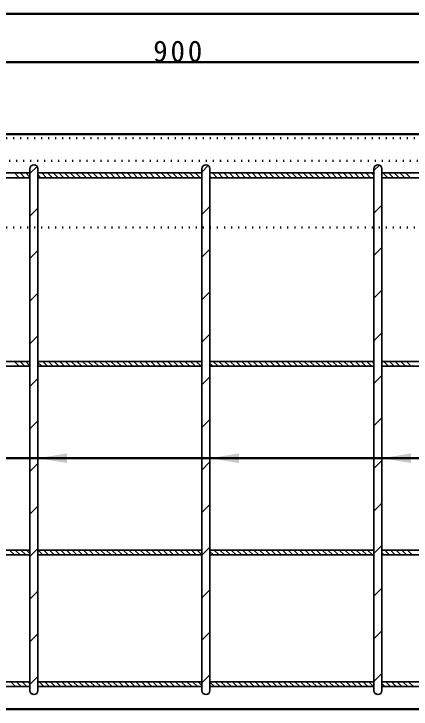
# Model space of a CAD drawing. Units: millimetres, scale not verified. Extents: x -2102 to 2102, y -1485 to 1485.
# Drawn here: x 1130 to 1624, y -596 to 270 of the extents above; entities that cross this region are included whole.
import ezdxf

# ---------------------------------------------------------------- set-up
doc = ezdxf.new("R2010")
doc.units = ezdxf.units.MM
doc.header["$LTSCALE"] = 5
doc.linetypes.add('DOTTED', pattern=[1.75, 0.25, -1.5])
doc.layers.add('0-0_V-nasSTD', color=7, linetype='Continuous', lineweight=35)
doc.layers.add('0-1_0', color=7, linetype='Continuous', lineweight=50)
doc.styles.add('ＭＳ ゴシック', font='')
doc.styles.get('ＭＳ ゴシック').set_extended_font_data('MS Gothic')

msp = doc.modelspace()

# ---------------------------------------------------------------- linework, layer by layer
at = {"layer": '0-0_V-nasSTD', "lineweight": 50}
for p, q in [((-166.5, 119.81), (1833.5, 119.81)), ((1933.5, -283.69), (833.5, -283.69)), ((-166.5, -596.19), (1833.5, -596.19))]:
    msp.add_line(p, q, dxfattribs=at)
at = {"layer": '0-0_V-nasSTD', "linetype": 'DOTTED', "lineweight": 50}
for p, q in [((-166.5, 114.81), (1833.5, 114.81)), ((1833.5, 86.81), (-166.5, 86.81)), ((-166.5, 3.81), (1833.5, 3.81))]:
    msp.add_line(p, q, dxfattribs=at)
at = {"layer": '0-0_V-nasSTD'}
for p, q in [((1149.5, 71.001), (1158.417, 79.918)), ((1363.5, 72.869), (1371.466, 80.835)), ((1577.5, 74.737), (1584.255, 81.492)), ((945.5, 71.81), (1149.5, 71.81)), ((1130.142, 71.81), (1136.142, 65.81)), ((1137.213, 71.81), (1143.213, 65.81)), ((1144.285, 71.81), (1149.5, 66.594)), ((1149.5, 76.81), (1149.5, -573.19)), ((1159.5, 76.81), (1159.5, -573.19)), ((1159.5, 71.81), (1363.5, 71.81)), ((1159.5, 69.584), (1163.274, 65.81)), ((1164.345, 71.81), (1170.345, 65.81)), ((1171.417, 71.81), (1177.417, 65.81)), ((1178.488, 71.81), (1184.488, 65.81)), ((1185.559, 71.81), (1191.559, 65.81)), ((1192.63, 71.81), (1198.63, 65.81)), ((1199.701, 71.81), (1205.701, 65.81)), ((1206.772, 71.81), (1212.772, 65.81)), ((1213.843, 71.81), (1219.843, 65.81)), ((1220.914, 71.81), (1226.914, 65.81)), ((1227.985, 71.81), (1233.985, 65.81)), ((1235.056, 71.81), (1241.056, 65.81)), ((1242.127, 71.81), (1248.127, 65.81)), ((1249.198, 71.81), (1255.198, 65.81)), ((1256.269, 71.81), (1262.269, 65.81)), ((1263.34, 71.81), (1269.34, 65.81)), ((1270.412, 71.81), (1276.412, 65.81)), ((1277.483, 71.81), (1283.483, 65.81)), ((1284.554, 71.81), (1290.554, 65.81)), ((1291.625, 71.81), (1297.625, 65.81)), ((1298.696, 71.81), (1304.696, 65.81)), ((1305.767, 71.81), (1311.767, 65.81)), ((1312.838, 71.81), (1318.838, 65.81)), ((1319.909, 71.81), (1325.909, 65.81)), ((1326.98, 71.81), (1332.98, 65.81)), ((1334.051, 71.81), (1340.051, 65.81)), ((1341.122, 71.81), (1347.122, 65.81)), ((1348.193, 71.81), (1354.193, 65.81)), ((1355.264, 71.81), (1361.264, 65.81)), ((1362.335, 71.81), (1363.5, 70.645)), ((1363.5, 76.81), (1363.5, -573.19)), ((1373.5, 76.81), (1373.5, -573.19)), ((1373.5, 71.81), (1577.5, 71.81)), ((1376.478, 71.81), (1382.478, 65.81)), ((1383.549, 71.81), (1389.549, 65.81)), ((1390.62, 71.81), (1396.62, 65.81)), ((1397.691, 71.81), (1403.691, 65.81)), ((1404.762, 71.81), (1410.762, 65.81)), ((1411.833, 71.81), (1417.833, 65.81)), ((1418.904, 71.81), (1424.904, 65.81)), ((1425.975, 71.81), (1431.975, 65.81)), ((1433.046, 71.81), (1439.046, 65.81)), ((1440.117, 71.81), (1446.117, 65.81)), ((1447.188, 71.81), (1453.188, 65.81)), ((1454.259, 71.81), (1460.259, 65.81)), ((1461.33, 71.81), (1467.33, 65.81)), ((1468.401, 71.81), (1474.401, 65.81)), ((1475.472, 71.81), (1481.472, 65.81)), ((1482.544, 71.81), (1488.544, 65.81)), ((1489.615, 71.81), (1495.615, 65.81)), ((1496.686, 71.81), (1502.686, 65.81)), ((1503.757, 71.81), (1509.757, 65.81)), ((1510.828, 71.81), (1516.828, 65.81)), ((1517.899, 71.81), (1523.899, 65.81)), ((1524.97, 71.81), (1530.97, 65.81)), ((1532.041, 71.81), (1538.041, 65.81)), ((1539.112, 71.81), (1545.112, 65.81)), ((1546.183, 71.81), (1552.183, 65.81)), ((1553.254, 71.81), (1559.254, 65.81)), ((1560.325, 71.81), (1566.325, 65.81)), ((1567.396, 71.81), (1573.396, 65.81)), ((1574.467, 71.81), (1577.5, 68.777)), ((1577.5, 76.81), (1577.5, -573.19)), ((1587.5, 76.81), (1587.5, -573.19)), ((1587.5, 71.81), (1791.5, 71.81)), ((1588.61, 71.81), (1594.61, 65.81)), ((1595.681, 71.81), (1601.681, 65.81)), ((1602.752, 71.81), (1608.752, 65.81)), ((1609.823, 71.81), (1615.823, 65.81)), ((1616.894, 71.81), (1622.894, 65.81)), ((945.5, 65.81), (1149.5, 65.81)), ((1159.5, 65.81), (1363.5, 65.81)), ((1373.5, 67.716), (1375.406, 65.81)), ((1373.5, 65.81), (1577.5, 65.81)), ((1587.5, 65.81), (1791.5, 65.81)), ((1149.5, 17.968), (1159.5, 27.968)), ((1363.5, 19.836), (1373.5, 29.836)), ((1577.5, 21.704), (1587.5, 31.704)), ((1149.5, -35.065), (1159.5, -25.065)), ((1363.5, -33.197), (1373.5, -23.197)), ((1577.5, -31.329), (1587.5, -21.329)), ((1363.5, -86.23), (1373.5, -76.23)), ((1577.5, -84.362), (1587.5, -74.362)), ((1149.5, -88.098), (1159.5, -78.098)), ((1363.5, -139.263), (1373.5, -129.263)), ((1577.5, -137.395), (1587.5, -127.395)), ((1149.5, -141.131), (1159.5, -131.131)), ((945.5, -163.19), (1149.5, -163.19)), ((1130.142, -163.19), (1136.142, -169.19)), ((1137.213, -163.19), (1143.213, -169.19)), ((1144.285, -163.19), (1149.5, -168.406)), ((1159.5, -163.19), (1363.5, -163.19)), ((1159.5, -164.264), (1164.427, -169.19)), ((1165.498, -163.19), (1171.498, -169.19)), ((1172.569, -163.19), (1178.569, -169.19)), ((1179.64, -163.19), (1185.64, -169.19)), ((1186.711, -163.19), (1192.711, -169.19)), ((1193.782, -163.19), (1199.782, -169.19)), ((1200.853, -163.19), (1206.853, -169.19)), ((1207.924, -163.19), (1213.924, -169.19)), ((1214.995, -163.19), (1220.995, -169.19)), ((1222.066, -163.19), (1228.066, -169.19)), ((1229.137, -163.19), (1235.137, -169.19)), ((1236.208, -163.19), (1242.208, -169.19)), ((1243.279, -163.19), (1249.279, -169.19)), ((1250.351, -163.19), (1256.351, -169.19)), ((1257.422, -163.19), (1263.422, -169.19)), ((1264.493, -163.19), (1270.493, -169.19)), ((1271.564, -163.19), (1277.564, -169.19)), ((1278.635, -163.19), (1284.635, -169.19)), ((1285.706, -163.19), (1291.706, -169.19)), ((1292.777, -163.19), (1298.777, -169.19)), ((1299.848, -163.19), (1305.848, -169.19)), ((1306.919, -163.19), (1312.919, -169.19)), ((1313.99, -163.19), (1319.99, -169.19)), ((1321.061, -163.19), (1327.061, -169.19)), ((1328.132, -163.19), (1334.132, -169.19)), ((1335.203, -163.19), (1341.203, -169.19)), ((1342.274, -163.19), (1348.274, -169.19)), ((1349.345, -163.19), (1355.345, -169.19)), ((1356.417, -163.19), (1362.417, -169.19)), ((1373.5, -163.19), (1577.5, -163.19)), ((1377.63, -163.19), (1383.63, -169.19)), ((1384.701, -163.19), (1390.701, -169.19)), ((1391.772, -163.19), (1397.772, -169.19)), ((1398.843, -163.19), (1404.843, -169.19)), ((1405.914, -163.19), (1411.914, -169.19)), ((1412.985, -163.19), (1418.985, -169.19)), ((1420.056, -163.19), (1426.056, -169.19)), ((1427.127, -163.19), (1433.127, -169.19)), ((1434.198, -163.19), (1440.198, -169.19)), ((1441.269, -163.19), (1447.269, -169.19)), ((1448.34, -163.19), (1454.34, -169.19)), ((1455.411, -163.19), (1461.411, -169.19)), ((1462.483, -163.19), (1468.483, -169.19)), ((1469.554, -163.19), (1475.554, -169.19)), ((1476.625, -163.19), (1482.625, -169.19)), ((1483.696, -163.19), (1489.696, -169.19)), ((1490.767, -163.19), (1496.767, -169.19)), ((1497.838, -163.19), (1503.838, -169.19)), ((1504.909, -163.19), (1510.909, -169.19)), ((1511.98, -163.19), (1517.98, -169.19)), ((1519.051, -163.19), (1525.051, -169.19)), ((1526.122, -163.19), (1532.122, -169.19)), ((1533.193, -163.19), (1539.193, -169.19)), ((1540.264, -163.19), (1546.264, -169.19)), ((1547.335, -163.19), (1553.335, -169.19)), ((1554.406, -163.19), (1560.406, -169.19)), ((1561.478, -163.19), (1567.478, -169.19)), ((1568.549, -163.19), (1574.549, -169.19)), ((1575.62, -163.19), (1577.5, -165.071)), ((1587.5, -163.19), (1791.5, -163.19)), ((1589.762, -163.19), (1595.762, -169.19)), ((1596.833, -163.19), (1602.833, -169.19)), ((1603.904, -163.19), (1609.904, -169.19)), ((1610.975, -163.19), (1616.975, -169.19)), ((1618.046, -163.19), (1624.046, -169.19)), ((945.5, -169.19), (1149.5, -169.19)), ((1159.5, -169.19), (1363.5, -169.19)), ((1373.5, -166.132), (1376.559, -169.19)), ((1373.5, -169.19), (1577.5, -169.19)), ((1587.5, -168), (1588.691, -169.19)), ((1587.5, -169.19), (1791.5, -169.19)), ((1577.5, -190.428), (1587.5, -180.428)), ((1149.5, -194.164), (1159.5, -184.164)), ((1363.5, -192.296), (1373.5, -182.296)), ((1577.5, -243.461), (1587.5, -233.461)), ((1149.5, -247.197), (1159.5, -237.197)), ((1363.5, -245.329), (1373.5, -235.329)), ((1149.5, -300.23), (1159.5, -290.23)), ((1363.5, -298.362), (1373.5, -288.362)), ((1577.5, -296.494), (1587.5, -286.494)), ((1149.5, -353.263), (1159.5, -343.263)), ((1363.5, -351.395), (1373.5, -341.395)), ((1577.5, -349.527), (1587.5, -339.527)), ((945.5, -398.19), (1149.5, -398.19)), ((1124.224, -398.19), (1130.224, -404.19)), ((1131.295, -398.19), (1137.295, -404.19)), ((1138.366, -398.19), (1144.366, -404.19)), ((1145.437, -398.19), (1149.5, -402.254)), ((1149.5, -406.296), (1159.5, -396.296)), ((1159.5, -398.19), (1363.5, -398.19)), ((1159.579, -398.19), (1165.579, -404.19)), ((1166.65, -398.19), (1172.65, -404.19)), ((1173.721, -398.19), (1179.721, -404.19)), ((1180.792, -398.19), (1186.792, -404.19)), ((1187.863, -398.19), (1193.863, -404.19)), ((1194.934, -398.19), (1200.934, -404.19)), ((1202.005, -398.19), (1208.005, -404.19)), ((1209.076, -398.19), (1215.076, -404.19)), ((1216.147, -398.19), (1222.147, -404.19)), ((1223.218, -398.19), (1229.218, -404.19)), ((1230.29, -398.19), (1236.29, -404.19)), ((1237.361, -398.19), (1243.361, -404.19)), ((1244.432, -398.19), (1250.432, -404.19)), ((1251.503, -398.19), (1257.503, -404.19)), ((1258.574, -398.19), (1264.574, -404.19)), ((1265.645, -398.19), (1271.645, -404.19)), ((1272.716, -398.19), (1278.716, -404.19)), ((1279.787, -398.19), (1285.787, -404.19)), ((1286.858, -398.19), (1292.858, -404.19)), ((1293.929, -398.19), (1299.929, -404.19)), ((1301, -398.19), (1307, -404.19)), ((1308.071, -398.19), (1314.071, -404.19)), ((1315.142, -398.19), (1321.142, -404.19)), ((1322.213, -398.19), (1328.213, -404.19)), ((1329.285, -398.19), (1335.285, -404.19)), ((1336.356, -398.19), (1342.356, -404.19)), ((1343.427, -398.19), (1349.427, -404.19)), ((1350.498, -398.19), (1356.498, -404.19)), ((1357.569, -398.19), (1363.5, -404.122)), ((1363.5, -404.428), (1373.5, -394.428)), ((1373.5, -398.19), (1577.5, -398.19)), ((1378.782, -398.19), (1384.782, -404.19)), ((1385.853, -398.19), (1391.853, -404.19)), ((1392.924, -398.19), (1398.924, -404.19)), ((1399.995, -398.19), (1405.995, -404.19)), ((1407.066, -398.19), (1413.066, -404.19)), ((1414.137, -398.19), (1420.137, -404.19)), ((1421.208, -398.19), (1427.208, -404.19)), ((1428.279, -398.19), (1434.279, -404.19)), ((1435.351, -398.19), (1441.351, -404.19)), ((1442.422, -398.19), (1448.422, -404.19)), ((1449.493, -398.19), (1455.493, -404.19)), ((1456.564, -398.19), (1462.564, -404.19)), ((1463.635, -398.19), (1469.635, -404.19)), ((1470.706, -398.19), (1476.706, -404.19)), ((1477.777, -398.19), (1483.777, -404.19)), ((1484.848, -398.19), (1490.848, -404.19)), ((1491.919, -398.19), (1497.919, -404.19)), ((1498.99, -398.19), (1504.99, -404.19)), ((1506.061, -398.19), (1512.061, -404.19)), ((1513.132, -398.19), (1519.132, -404.19)), ((1520.203, -398.19), (1526.203, -404.19)), ((1527.274, -398.19), (1533.274, -404.19)), ((1534.345, -398.19), (1540.345, -404.19)), ((1541.417, -398.19), (1547.417, -404.19)), ((1548.488, -398.19), (1554.488, -404.19)), ((1555.559, -398.19), (1561.559, -404.19)), ((1562.63, -398.19), (1568.63, -404.19)), ((1569.701, -398.19), (1575.701, -404.19)), ((1576.772, -398.19), (1577.5, -398.919)), ((1577.5, -402.56), (1587.5, -392.56)), ((1587.5, -398.19), (1791.5, -398.19)), ((1590.914, -398.19), (1596.914, -404.19)), ((1597.985, -398.19), (1603.985, -404.19)), ((1605.056, -398.19), (1611.056, -404.19)), ((1612.127, -398.19), (1618.127, -404.19)), ((1619.198, -398.19), (1625.198, -404.19)), ((945.5, -404.19), (1149.5, -404.19)), ((1159.5, -404.19), (1363.5, -404.19)), ((1373.5, -399.98), (1377.711, -404.19)), ((1373.5, -404.19), (1577.5, -404.19)), ((1587.5, -401.847), (1589.843, -404.19)), ((1587.5, -404.19), (1791.5, -404.19)), ((1149.5, -459.329), (1159.5, -449.329)), ((1363.5, -457.461), (1373.5, -447.461)), ((1577.5, -455.593), (1587.5, -445.593)), ((1363.5, -510.494), (1373.5, -500.494)), ((1577.5, -508.626), (1587.5, -498.626)), ((1149.5, -512.362), (1159.5, -502.362)), ((1363.5, -563.527), (1373.5, -553.527)), ((1577.5, -561.659), (1587.5, -551.659)), ((945.5, -562.19), (1149.5, -562.19)), ((1125.589, -562.19), (1131.589, -568.19)), ((1132.66, -562.19), (1138.66, -568.19)), ((1139.731, -562.19), (1145.731, -568.19)), ((1146.802, -562.19), (1149.5, -564.888)), ((1149.5, -565.395), (1159.5, -555.395)), ((1159.5, -562.19), (1363.5, -562.19)), ((1160.944, -562.19), (1166.944, -568.19)), ((1168.015, -562.19), (1174.015, -568.19)), ((1175.086, -562.19), (1181.086, -568.19)), ((1182.158, -562.19), (1188.158, -568.19)), ((1189.229, -562.19), (1195.229, -568.19)), ((1196.3, -562.19), (1202.3, -568.19)), ((1203.371, -562.19), (1209.371, -568.19)), ((1210.442, -562.19), (1216.442, -568.19)), ((1217.513, -562.19), (1223.513, -568.19)), ((1224.584, -562.19), (1230.584, -568.19)), ((1231.655, -562.19), (1237.655, -568.19)), ((1238.726, -562.19), (1244.726, -568.19)), ((1245.797, -562.19), (1251.797, -568.19)), ((1252.868, -562.19), (1258.868, -568.19)), ((1259.939, -562.19), (1265.939, -568.19)), ((1267.01, -562.19), (1273.01, -568.19)), ((1274.081, -562.19), (1280.081, -568.19)), ((1281.152, -562.19), (1287.152, -568.19)), ((1288.224, -562.19), (1294.224, -568.19)), ((1295.295, -562.19), (1301.295, -568.19)), ((1302.366, -562.19), (1308.366, -568.19)), ((1309.437, -562.19), (1315.437, -568.19)), ((1316.508, -562.19), (1322.508, -568.19)), ((1323.579, -562.19), (1329.579, -568.19)), ((1330.65, -562.19), (1336.65, -568.19)), ((1337.721, -562.19), (1343.721, -568.19)), ((1344.792, -562.19), (1350.792, -568.19)), ((1351.863, -562.19), (1357.863, -568.19)), ((1358.934, -562.19), (1363.5, -566.756)), ((1373.5, -562.19), (1577.5, -562.19)), ((1373.5, -562.614), (1379.076, -568.19)), ((1380.147, -562.19), (1386.147, -568.19)), ((1387.218, -562.19), (1393.218, -568.19)), ((1394.29, -562.19), (1400.29, -568.19)), ((1401.361, -562.19), (1407.361, -568.19)), ((1408.432, -562.19), (1414.432, -568.19)), ((1415.503, -562.19), (1421.503, -568.19)), ((1422.574, -562.19), (1428.574, -568.19)), ((1429.645, -562.19), (1435.645, -568.19)), ((1436.716, -562.19), (1442.716, -568.19)), ((1443.787, -562.19), (1449.787, -568.19)), ((1450.858, -562.19), (1456.858, -568.19)), ((1457.929, -562.19), (1463.929, -568.19)), ((1465, -562.19), (1471, -568.19)), ((1472.071, -562.19), (1478.071, -568.19)), ((1479.142, -562.19), (1485.142, -568.19)), ((1486.213, -562.19), (1492.213, -568.19)), ((1493.285, -562.19), (1499.285, -568.19)), ((1500.356, -562.19), (1506.356, -568.19)), ((1507.427, -562.19), (1513.427, -568.19)), ((1514.498, -562.19), (1520.498, -568.19)), ((1521.569, -562.19), (1527.569, -568.19)), ((1528.64, -562.19), (1534.64, -568.19)), ((1535.711, -562.19), (1541.711, -568.19)), ((1542.782, -562.19), (1548.782, -568.19)), ((1549.853, -562.19), (1555.853, -568.19)), ((1556.924, -562.19), (1562.924, -568.19)), ((1563.995, -562.19), (1569.995, -568.19)), ((1571.066, -562.19), (1577.066, -568.19)), ((1587.5, -562.19), (1791.5, -562.19)), ((1592.279, -562.19), (1598.279, -568.19)), ((1599.351, -562.19), (1605.351, -568.19)), ((1606.422, -562.19), (1612.422, -568.19)), ((1613.493, -562.19), (1619.493, -568.19)), ((1620.564, -562.19), (1626.564, -568.19)), ((945.5, -568.19), (1149.5, -568.19)), ((1159.5, -567.817), (1159.873, -568.19)), ((1159.5, -568.19), (1363.5, -568.19)), ((1373.5, -568.19), (1577.5, -568.19)), ((1587.5, -564.482), (1591.208, -568.19)), ((1587.5, -568.19), (1791.5, -568.19))]:
    msp.add_line(p, q, dxfattribs=at)
for centre, start, end in [((1154.5, 76.81), 0, 180), ((1368.5, 76.81), 0, 180), ((1582.5, 76.81), 0, 180), ((1154.5, -573.19), 180, 0), ((1368.5, -573.19), 180, 0), ((1582.5, -573.19), 180, 0)]:
    msp.add_arc(centre, 5, start, end, dxfattribs=at)
for points in [[(1159.5, -283.69), (1195.5, -289.69), (1195.5, -277.69)], [(1373.5, -283.69), (1409.5, -289.69), (1409.5, -277.69)], [(1587.5, -283.69), (1623.5, -289.69), (1623.5, -277.69)]]:
    msp.add_solid(points, dxfattribs=at)
at = {"layer": '0-1_0'}
for p, q in [((-166.5, 269.81), (1833.5, 269.81)), ((883.5, 209.81), (1783.5, 209.81))]:
    msp.add_line(p, q, dxfattribs=at)

# ---------------------------------------------------------------- texts
at = {"layer": '0-0_V-nasSTD', "insert": (1302.9, 209.81), "char_height": 26.39, "attachment_point": 7, "style": 'ＭＳ ゴシック'}
msp.add_mtext('\\T1.2;900', dxfattribs=at)

doc.saveas('drawing.dxf')
